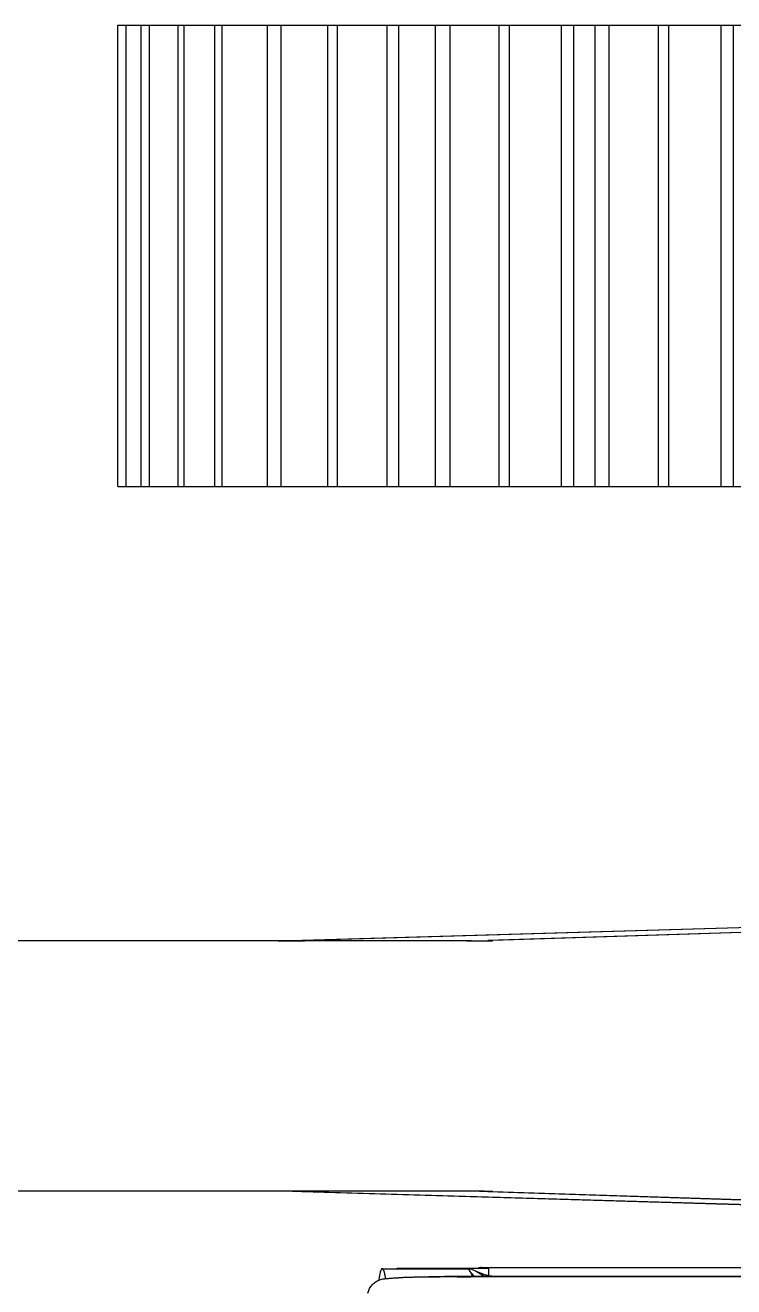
# Model space of a CAD drawing. Extents: x -121210 to 57230, y 84783 to 157800.
# Drawn here: x -102279 to -101536, y 146908 to 148231 of the extents above; entities that cross this region are included whole.
import ezdxf

# ---------------------------------------------------------------- set-up
doc = ezdxf.new("R2010")
doc.units = 0
doc.header["$MEASUREMENT"] = 0
doc.layers.get('0').update_dxf_attribs({"linetype": 'CONTINUOUS'})

# ---------------------------------------------------------------- blocks, each defined once
blk = doc.blocks.new('A$C09AE4EDA')
for p, q in [((3128.1, 2494.3), (6207.8, 2494.3)), ((3128.1, 2010.5), (3128.1, 2494.3)), ((3136.8, 2010.5), (3136.8, 2494.3)), ((3152.6, 2010.5), (3152.6, 2494.3)), ((3161.4, 2010.5), (3161.4, 2494.3)), ((3191.6, 2010.5), (3191.6, 2494.3)), ((3197.9, 2010.5), (3197.9, 2494.3)), ((3230, 2010.5), (3230, 2494.3)), ((3237.6, 2010.5), (3237.6, 2494.3)), ((3285, 2010.5), (3285, 2494.3)), ((3299.3, 2010.5), (3299.3, 2494.3)), ((3348.3, 2010.5), (3348.3, 2494.3)), ((3358.5, 2010.5), (3358.5, 2494.3)), ((3410.5, 2010.5), (3410.5, 2494.3)), ((3422.8, 2010.5), (3422.8, 2494.3)), ((3461.3, 2010.5), (3461.3, 2494.3)), ((3476.4, 2010.5), (3476.4, 2494.3)), ((3527.9, 2010.5), (3527.9, 2494.3)), ((3538.6, 2010.5), (3538.6, 2494.3)), ((3593.4, 2010.5), (3593.4, 2494.3)), ((3606.3, 2010.5), (3606.3, 2494.3)), ((3628.4, 2010.5), (3628.4, 2494.3)), ((3643.4, 2010.5), (3643.4, 2494.3)), ((3695, 2010.5), (3695, 2494.3)), ((3705.7, 2010.5), (3705.7, 2494.3)), ((3760.5, 2010.5), (3760.5, 2494.3)), ((3773.4, 2010.5), (3773.4, 2494.3)), ((3128.1, 2010.5), (3781.6, 2010.5)), ((4459.5, 1568.1), (3321, 1534.6)), ((4464, 1568.1), (3325.5, 1534.6)), ((4551.2, 1568.1), (3516.1, 1534.6)), ((4556.3, 1568.1), (3521.2, 1534.6)), ((3498.8, 1534.2), (1779.6, 1534.2)), ((3498.8, 1271.9), (1779.6, 1271.9)), ((3321, 1271.5), (4459.4, 1238)), ((3325.5, 1271.5), (4464, 1238)), ((3516.1, 1271.5), (4551.2, 1238)), ((3521.2, 1271.5), (4556.3, 1238)), ((3405.1, 1190.5), (3496.8, 1190.5)), ((3421.1, 1191.2), (3516.9, 1191.2)), ((3421.1, 1190.5), (3421.1, 1191.2)), ((3479.2, 1191.2), (3479.2, 1190.5)), ((3509.3, 1191.8), (4094.7, 1191.8)), ((3516.9, 1191.2), (3516.9, 1183.2)), ((3500.4, 1182.4), (3512.6, 1182.4)), ((3644.5, 1182.4), (3503.1, 1182.4)), ((3508.1, 1182.4), (4194, 1182.4)), ((3508.1, 1182.4), (4194, 1182.4)), ((3512.6, 1182.4), (3733.1, 1182.4)), ((3517.8, 1182.4), (3565.1, 1182.4)), ((3517.8, 1182.4), (3565.1, 1182.4)), ((3520.2, 1182.6), (4182.9, 1182.6)), ((4127.4, 1182.4), (3521.6, 1182.4)), ((3537.1, 1182.4), (4003.7, 1182.4)), ((3537.1, 1182.4), (4003.7, 1182.4)), ((3651.1, 1182.4), (4098.3, 1182.4)), ((3651.1, 1182.4), (4098.3, 1182.4)), ((3901.9, 1182.4), (3696.7, 1182.4))]:
    blk.add_line(p, q)
for points in [[(3296.3, 1534.2, -0.000066), (3297.8, 1534.2, -0.000066), (3299.4, 1534.2, -0.000066), (3300.9, 1534.2, -0.000066), (3302.5, 1534.2, -0.000066), (3304, 1534.2, -0.000066), (3305.5, 1534.2, -0.000066), (3307.1, 1534.3, -0.000066), (3308.6, 1534.3, -0.000066), (3310.1, 1534.3, -0.000066), (3311.7, 1534.3, -0.000066), (3313.2, 1534.4, -0.000066), (3314.7, 1534.4, -0.000066), (3316.3, 1534.4, -0.000066), (3317.8, 1534.5, -0.000067), (3319.3, 1534.5, -0.000067), (3320.9, 1534.6)], [(3300.9, 1534.2, -0.000066), (3302.4, 1534.2, -0.000066), (3303.9, 1534.2, -0.000066), (3305.5, 1534.2, -0.000066), (3307, 1534.2, -0.000066), (3308.5, 1534.2, -0.000066), (3310.1, 1534.2, -0.000066), (3311.6, 1534.3, -0.000066), (3313.1, 1534.3, -0.000066), (3314.7, 1534.3, -0.000066), (3316.2, 1534.3, -0.000066), (3317.7, 1534.4, -0.000066), (3319.3, 1534.4, -0.000066), (3320.8, 1534.4, -0.000066), (3322.3, 1534.5, -0.000067), (3323.9, 1534.5, -0.000067), (3325.4, 1534.6)], [(3493.7, 1534.2, -0.000061), (3495.1, 1534.2, -0.000061), (3496.5, 1534.2, -0.000061), (3497.9, 1534.2, -0.000061), (3499.3, 1534.2, -0.000061), (3500.6, 1534.2, -0.000061), (3502, 1534.2, -0.000061), (3503.4, 1534.3, -0.000061), (3504.8, 1534.3, -0.000061), (3506.2, 1534.3, -0.000061), (3507.6, 1534.3, -0.000061), (3509, 1534.4, -0.000061), (3510.4, 1534.4, -0.000061), (3511.8, 1534.4, -0.000061), (3513.1, 1534.5, -0.000062), (3514.5, 1534.5, -0.000062), (3515.9, 1534.5)], [(3498.8, 1534.2, -0.000061), (3500.2, 1534.2, -0.000061), (3501.6, 1534.2, -0.000061), (3503, 1534.2, -0.000061), (3504.4, 1534.2, -0.000061), (3505.8, 1534.2, -0.000061), (3507.2, 1534.2, -0.000061), (3508.6, 1534.3, -0.000061), (3509.9, 1534.3, -0.000061), (3511.3, 1534.3, -0.000061), (3512.7, 1534.3, -0.000061), (3514.1, 1534.4, -0.000061), (3515.5, 1534.4, -0.000061), (3516.9, 1534.4, -0.000061), (3518.3, 1534.5, -0.000062), (3519.7, 1534.5, -0.000062), (3521, 1534.5)], [(3321, 1271.5, 0.000069), (3319.4, 1271.5, 0.000069), (3317.9, 1271.6, 0.000069), (3316.3, 1271.6, 0.000069), (3314.8, 1271.7, 0.000069), (3313.2, 1271.7, 0.000069), (3311.7, 1271.7, 0.000069), (3310.1, 1271.8, 0.000069), (3308.6, 1271.8, 0.000069), (3307, 1271.8, 0.000069), (3305.5, 1271.8, 0.000069), (3304, 1271.8, 0.000069), (3302.4, 1271.8, 0.000069), (3300.9, 1271.9, 0.000069), (3299.3, 1271.9, 0.000069), (3297.8, 1271.9, 0.000068), (3296.3, 1271.9)], [(3325.5, 1271.5, 0.000069), (3324, 1271.5, 0.000069), (3322.4, 1271.6, 0.000069), (3320.9, 1271.6, 0.000069), (3319.3, 1271.7, 0.000069), (3317.8, 1271.7, 0.000069), (3316.2, 1271.7, 0.000069), (3314.7, 1271.8, 0.000069), (3313.1, 1271.8, 0.000069), (3311.6, 1271.8, 0.000069), (3310, 1271.8, 0.000069), (3308.5, 1271.8, 0.000069), (3307, 1271.8, 0.000069), (3305.4, 1271.9, 0.000069), (3303.9, 1271.9, 0.000069), (3302.3, 1271.9, 0.000068), (3300.8, 1271.9)], [(3516.1, 1271.5, 0.000064), (3514.7, 1271.5, 0.000064), (3513.3, 1271.6, 0.000064), (3511.9, 1271.6, 0.000064), (3510.5, 1271.7, 0.000064), (3509.1, 1271.7, 0.000064), (3507.7, 1271.7, 0.000064), (3506.3, 1271.8, 0.000064), (3504.9, 1271.8, 0.000064), (3503.5, 1271.8, 0.000064), (3502.1, 1271.8, 0.000064), (3500.7, 1271.8, 0.000064), (3499.2, 1271.8, 0.000064), (3497.8, 1271.9, 0.000064), (3496.4, 1271.9, 0.000064), (3495, 1271.9, 0.000063), (3493.7, 1271.9)], [(3521.2, 1271.5, 0.000064), (3519.8, 1271.5, 0.000064), (3518.4, 1271.6, 0.000064), (3517, 1271.6, 0.000064), (3515.6, 1271.7, 0.000064), (3514.2, 1271.7, 0.000064), (3512.8, 1271.7, 0.000064), (3511.4, 1271.8, 0.000064), (3510, 1271.8, 0.000064), (3508.6, 1271.8, 0.000064), (3507.2, 1271.8, 0.000064), (3505.8, 1271.8, 0.000064), (3504.4, 1271.8, 0.000064), (3503, 1271.9, 0.000064), (3501.6, 1271.9, 0.000064), (3500.2, 1271.9, 0.000064), (3498.8, 1271.9)], [(3408.9, 1180.1, 0.005589), (3408.7, 1181.9, 0.006818), (3408.4, 1183.6, 0.007342), (3408, 1185.3, 0.013486), (3407.6, 1187, 0.031108), (3407.1, 1188.6, 0.089996), (3406.2, 1190.1, 0.517431), (3404.7, 1190.3, 0.117213), (3403.8, 1188.7, 0.013746), (3403.3, 1187.1, 0.016043), (3402.9, 1185.4, 0.010398), (3402.5, 1183.7, 0.005181), (3402.2, 1182, 0.005113), (3402, 1180.3, 0.004481), (3401.7, 1178.6)], [(3501.9, 1182.4, -0.004982), (3500.6, 1183.9, -0.007554), (3499.3, 1185.5, -0.005155), (3498, 1187, -0.046214), (3497, 1188.7, -0.335086), (3496.8, 1190.5, -0.139202), (3498.8, 1190.2, -0.025117), (3500.6, 1189.5, -0.01162), (3502.4, 1188.6, -0.005097), (3504.1, 1187.6, -0.004553), (3505.9, 1186.6, -0.003787), (3507.6, 1185.6, -0.003023), (3509.3, 1184.6, -0.002261), (3511, 1183.5, -0.002343), (3512.6, 1182.4)], [(3390.3, 1164.8, -0.029182), (3390.9, 1166.9, -0.028561), (3391.7, 1168.9, -0.028827), (3392.7, 1170.9, -0.028775), (3394, 1172.7, -0.028759), (3395.4, 1174.4, -0.028986), (3397.1, 1175.8, -0.028773), (3398.9, 1177.1, -0.029299), (3400.8, 1178.2, -0.028652), (3402.9, 1179, -0.02781), (3405, 1179.6, -0.03135), (3407.2, 1180)], [(3390.3, 1164.8, -0.029182), (3390.9, 1166.9, -0.028561), (3391.7, 1168.9, -0.028827), (3392.7, 1170.9, -0.028775), (3394, 1172.7, -0.028759), (3395.4, 1174.4, -0.028986), (3397.1, 1175.8, -0.028773), (3398.9, 1177.1, -0.029299), (3400.8, 1178.2, -0.028652), (3402.9, 1179, -0.02781), (3405, 1179.6, -0.03135), (3407.2, 1180)], [(3407.2, 1180, -0.002679), (3411.1, 1180.3, -0.001769), (3415, 1180.7, -0.002281), (3419, 1181, -0.002394), (3422.9, 1181.2, -0.002287), (3426.9, 1181.5, -0.002313), (3430.8, 1181.7, -0.002156), (3434.8, 1181.8, -0.004352), (3438.7, 1181.9)], [(3407.2, 1180, -0.002679), (3411.1, 1180.3, -0.001769), (3415, 1180.7, -0.002281), (3419, 1181, -0.002394), (3422.9, 1181.2, -0.002287), (3426.9, 1181.5, -0.002313), (3430.8, 1181.7, -0.002156), (3434.8, 1181.8, -0.004352), (3438.7, 1181.9)], [(3438.7, 1181.9, -0.000994), (3444.9, 1182.1, -0.001059), (3451.1, 1182.2, -0.001074), (3457.3, 1182.3, -0.001101), (3463.6, 1182.4, -0.001059), (3469.8, 1182.4, -0.001303), (3476, 1182.4)], [(3438.7, 1181.9, -0.000994), (3444.9, 1182.1, -0.001059), (3451.1, 1182.2, -0.001074), (3457.3, 1182.3, -0.001101), (3463.6, 1182.4, -0.001059), (3469.8, 1182.4, -0.001303), (3476, 1182.4)], [(3450.2, 1181.9, -0.000689), (3454.8, 1182, -0.000832), (3459.5, 1182.1, -0.000753), (3464.1, 1182.2, -0.001431), (3468.7, 1182.3, -0.000413), (3473.3, 1182.3, -0.00078), (3478, 1182.4, -0.000821), (3482.6, 1182.4, -0.001095), (3487.2, 1182.4)], [(3492.4, 1182.4, 0.001083), (3486.3, 1182.4, 0.001081), (3480.2, 1182.4, 0.001037), (3474, 1182.3, 0.001226), (3467.9, 1182.2, 0.001005), (3461.7, 1182.1, 0.001006), (3455.6, 1181.9)], [(3508.1, 1182.4, 0.000077), (3506.4, 1182.4, 0.000077), (3504.8, 1182.4, 0.000077), (3503.1, 1182.4, 0.000077), (3501.4, 1182.4, 0.000077), (3499.8, 1182.4, 0.000077), (3498.1, 1182.4, 0.000077), (3496.4, 1182.4, 0.000077), (3494.8, 1182.4, 0.000077), (3493.1, 1182.4, 0.000077), (3491.4, 1182.4, 0.000077), (3489.8, 1182.4, 0.000077), (3488.1, 1182.4, 0.000077), (3486.4, 1182.4, 0.000077), (3484.8, 1182.4, 0.000078), (3483.1, 1182.4, 0.000077), (3481.4, 1182.4, 0.000077), (3479.8, 1182.4, 0.000076), (3478.1, 1182.4, -0.000077), (3479.8, 1182.4, -0.000077), (3481.5, 1182.4, -0.000077), (3483.1, 1182.4, -0.000076), (3484.8, 1182.4, -0.000077), (3486.4, 1182.4, -0.000077), (3488.1, 1182.4, -0.000077), (3489.8, 1182.4, -0.000077), (3491.4, 1182.4, -0.000077), (3493.1, 1182.4, -0.000077), (3494.8, 1182.4, -0.000077), (3496.4, 1182.4, -0.000077), (3498.1, 1182.4, -0.000077), (3499.8, 1182.4, -0.000077), (3501.4, 1182.4, -0.000077), (3503.1, 1182.4, -0.000076), (3504.7, 1182.4, -0.000077), (3506.4, 1182.4, -0.000077), (3508.1, 1182.4)], [(3483.8, 1181.9, -0.000974), (3490.1, 1182.1, -0.001049), (3496.4, 1182.2, -0.001058), (3502.7, 1182.3, -0.001084), (3509, 1182.4, -0.001043), (3515.3, 1182.4, -0.001282), (3521.6, 1182.4)], [(3512.7, 1182.4, 0.000394), (3504.2, 1182.4, 0.000394), (3495.7, 1182.4, 0.000394), (3487.2, 1182.4)], [(3517.8, 1182.4, 0.000078), (3516.1, 1182.4, 0.000078), (3514.5, 1182.4, 0.000078), (3512.8, 1182.4, 0.000078), (3511.1, 1182.4, 0.000077), (3509.5, 1182.4, 0.000077), (3507.8, 1182.4, 0.000077), (3506.1, 1182.4, 0.000077), (3504.5, 1182.4, 0.000077), (3502.8, 1182.4, 0.000077), (3501.1, 1182.4, 0.000077), (3499.5, 1182.4, 0.000077), (3497.8, 1182.4, 0.000077), (3496.1, 1182.4, 0.000077), (3494.5, 1182.4, 0.000078), (3492.8, 1182.4, 0.000077), (3491.1, 1182.4, 0.000077), (3489.4, 1182.4, 0.000076), (3487.8, 1182.4, -0.000077), (3489.5, 1182.4, -0.000077), (3491.1, 1182.4, -0.000077), (3492.8, 1182.4, -0.000076), (3494.4, 1182.4, -0.000077), (3496.1, 1182.4, -0.000077), (3497.8, 1182.4, -0.000077), (3499.4, 1182.4, -0.000077), (3501.1, 1182.4, -0.000077), (3502.8, 1182.4, -0.000077), (3504.4, 1182.4, -0.000077), (3506.1, 1182.4, -0.000077), (3507.8, 1182.4, -0.000077), (3509.4, 1182.4, -0.000077), (3511.1, 1182.4, -0.000078), (3512.8, 1182.4, -0.000076), (3514.4, 1182.4, -0.000078), (3516.1, 1182.4, -0.000078), (3517.7, 1182.4)], [(3492.4, 1182.4, -0.000219), (3497.1, 1182.4, -0.000219), (3501.9, 1182.4)], [(3500.4, 1182.4, 0.000005), (3500.1, 1183, 0.000005), (3499.8, 1183.6, 0.000005), (3499.5, 1184.1, 0.000005), (3499.2, 1184.7, 0.000005), (3498.9, 1185.2, 0.000006), (3498.6, 1185.8, 0.000006), (3498.3, 1186.4, 0.000006), (3498, 1186.9, 0.000006), (3497.7, 1187.5, 0.000006), (3497.4, 1188, 0.000006), (3497.1, 1188.6)], [(3524, 1182.4, -0.014155), (3522.2, 1182.5, -0.013454), (3520.3, 1182.6, -0.012486), (3518.4, 1182.9, -0.012102), (3516.5, 1183.2, -0.011115), (3514.7, 1183.7, -0.009495), (3512.9, 1184.2, -0.009425), (3511.1, 1184.8, -0.009794), (3509.3, 1185.4, -0.008399), (3507.5, 1186.1, -0.00727), (3505.8, 1186.9, -0.007198), (3504.1, 1187.7, -0.003657), (3502.4, 1188.6)], [(3537.1, 1182.4, 0.000078), (3535.5, 1182.4, 0.000078), (3533.8, 1182.4, 0.000078), (3532.1, 1182.4, 0.000078), (3530.5, 1182.4, 0.000078), (3528.8, 1182.4, 0.000078), (3527.1, 1182.4, 0.000078), (3525.5, 1182.4, 0.000078), (3523.8, 1182.4, 0.000078), (3522.1, 1182.4, 0.000078), (3520.5, 1182.4, 0.000078), (3518.8, 1182.4, 0.000078), (3517.1, 1182.4, 0.000078), (3515.5, 1182.4, 0.000078), (3513.8, 1182.4, 0.000078), (3512.1, 1182.4, 0.000078), (3510.5, 1182.4, 0.000077), (3508.8, 1182.4, 0.000076), (3507.2, 1182.4, -0.000077), (3508.8, 1182.4, -0.000077), (3510.5, 1182.4, -0.000078), (3512.2, 1182.4, -0.000076), (3513.8, 1182.4, -0.000078), (3515.5, 1182.4, -0.000078), (3517.1, 1182.4, -0.000078), (3518.8, 1182.4, -0.000078), (3520.5, 1182.4, -0.000078), (3522.1, 1182.4, -0.000078), (3523.8, 1182.4, -0.000078), (3525.5, 1182.4, -0.000078), (3527.1, 1182.4, -0.000078), (3528.8, 1182.4, -0.000078), (3530.5, 1182.4, -0.000078), (3532.1, 1182.4, -0.000077), (3533.8, 1182.4, -0.000078), (3535.4, 1182.4, -0.000078), (3537.1, 1182.4)], [(3639.7, 1182.4, -0.000632), (3653, 1182.4, -0.000632), (3666.4, 1182.4, -0.000633), (3679.8, 1182.4, -0.000634), (3693.1, 1182.4, -0.000635), (3706.5, 1182.4, -0.000636), (3719.9, 1182.4, -0.000637), (3733.2, 1182.4, -0.000638), (3746.6, 1182.4, -0.000639), (3760, 1182.4, -0.00064), (3773.3, 1182.4, -0.000641), (3786.7, 1182.4, -0.000642), (3800.1, 1182.4)], [(3644.5, 1182.4, -0.000288), (3650.6, 1182.4, -0.000288), (3656.7, 1182.4, -0.000288), (3662.8, 1182.4, -0.000288), (3668.8, 1182.4, -0.000289), (3674.9, 1182.4, -0.000289), (3681, 1182.4)], [(3681, 1182.4, -0.000148), (3684.2, 1182.4, -0.000148), (3687.3, 1182.4, -0.000148), (3690.4, 1182.4, -0.000148), (3693.5, 1182.4, -0.000148), (3696.7, 1182.4)]]:
    blk.add_lwpolyline(points, format="xyb")
for points in [[(3565.1, 1182.4, -0.000078), (3566.8, 1182.4, -0.000078), (3568.4, 1182.4, -0.000078), (3570.1, 1182.4, -0.000078), (3571.8, 1182.4, -0.000078), (3573.4, 1182.4, -0.000078), (3575.1, 1182.4, -0.000078), (3576.8, 1182.4, -0.000078), (3578.4, 1182.4, -0.000078), (3580.1, 1182.4, -0.000078), (3581.8, 1182.4, -0.000078), (3583.4, 1182.4, -0.000078), (3585.1, 1182.4, -0.000078), (3586.8, 1182.4, -0.000078), (3588.4, 1182.4, -0.000079), (3590.1, 1182.4, -0.000078), (3591.8, 1182.4, -0.000078), (3593.4, 1182.4, -0.000077), (3595.1, 1182.4, 0.000078), (3593.4, 1182.4, 0.000078), (3591.7, 1182.4, 0.000078), (3590.1, 1182.4, 0.000078), (3588.4, 1182.4, 0.000078), (3586.7, 1182.4, 0.000078), (3585.1, 1182.4, 0.000078), (3583.4, 1182.4, 0.000078), (3581.7, 1182.4, 0.000078), (3580.1, 1182.4, 0.000078), (3578.4, 1182.4, 0.000078), (3576.7, 1182.4, 0.000078), (3575.1, 1182.4, 0.000078), (3573.4, 1182.4, 0.000078), (3571.7, 1182.4, 0.000078), (3570.1, 1182.4, 0.000078), (3568.4, 1182.4, 0.000078), (3566.7, 1182.4, 0.000077)], [(3651.1, 1182.4, 0.000079), (3649.4, 1182.4, 0.000079), (3647.8, 1182.4, 0.000079), (3646.1, 1182.4, 0.000079), (3644.4, 1182.4, 0.000079), (3642.8, 1182.4, 0.000079), (3641.1, 1182.4, 0.000079), (3639.4, 1182.4, 0.000079), (3637.8, 1182.4, 0.000079), (3636.1, 1182.4, 0.000079), (3634.4, 1182.4, 0.000079), (3632.8, 1182.4, 0.000079), (3631.1, 1182.4, 0.000079), (3629.4, 1182.4, 0.000079), (3627.8, 1182.4, 0.000079), (3626.1, 1182.4, 0.000079), (3624.4, 1182.4, 0.000079), (3622.8, 1182.4, 0.000077), (3621.1, 1182.4, -0.000079), (3622.8, 1182.4, -0.000079), (3624.5, 1182.4, -0.000079), (3626.1, 1182.4, -0.000079), (3627.8, 1182.4, -0.000079), (3629.5, 1182.4, -0.000079), (3631.1, 1182.4, -0.000079), (3632.8, 1182.4, -0.000079), (3634.5, 1182.4, -0.000079), (3636.1, 1182.4, -0.000079), (3637.8, 1182.4, -0.000079), (3639.5, 1182.4, -0.000079), (3641.1, 1182.4, -0.000079), (3642.8, 1182.4, -0.000079), (3644.5, 1182.4, -0.000079), (3646.1, 1182.4, -0.000079), (3647.8, 1182.4, -0.000079), (3649.5, 1182.4, -0.000078)]]:
    blk.add_lwpolyline(points, format="xyb", close=True)
blk.add_lwpolyline([(4577.6, 1182.4), (4155.3, 1182.4), (3733.1, 1182.4)])
blk.add_arc((3509.3, 1181), 10.8, 90, 108.1926)

msp = doc.modelspace()

# ---------------------------------------------------------------- block references
msp.add_blockref('A$C09AE4EDA', (-105309.8, 145736.6))

doc.saveas('drawing.dxf')
